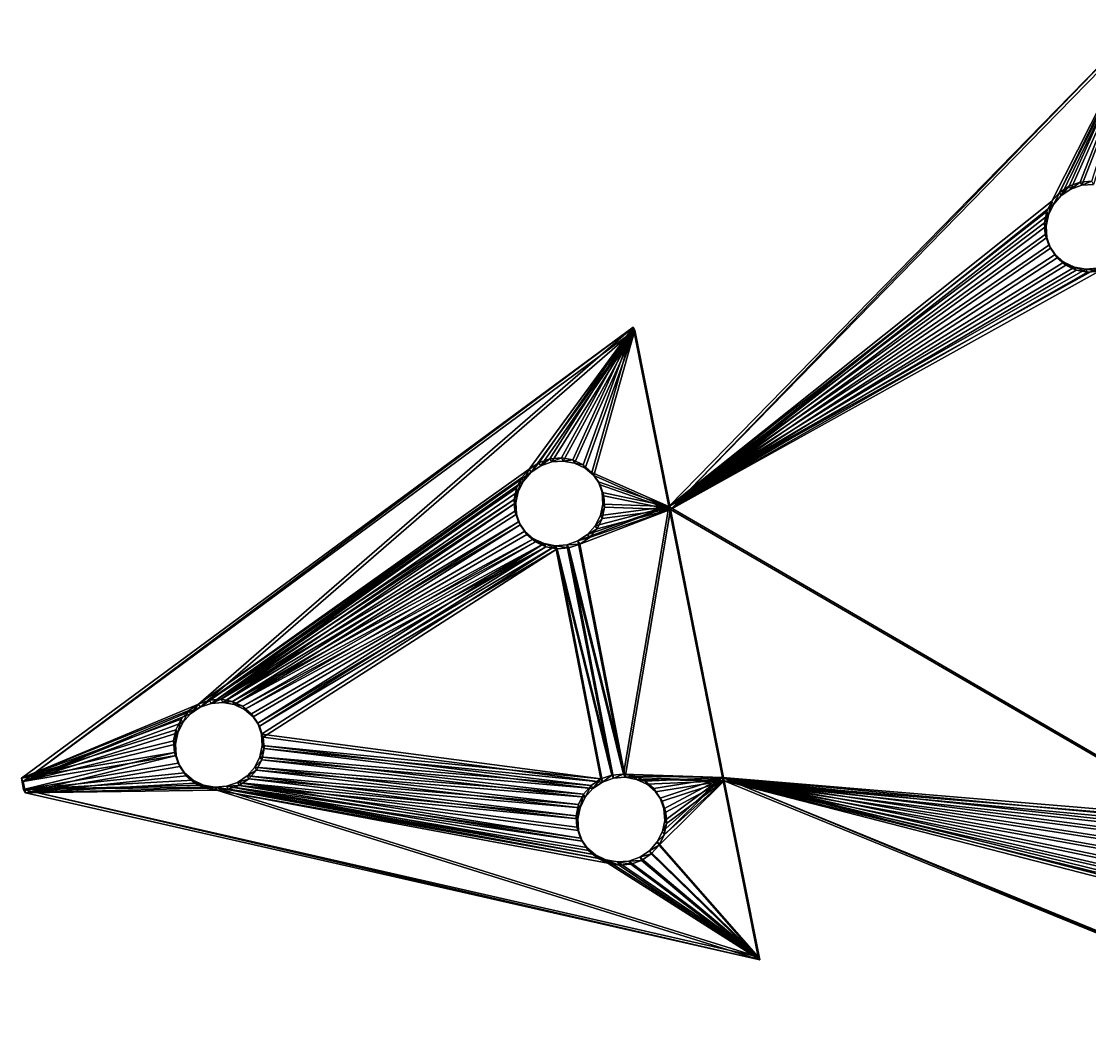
# Model space of a CAD drawing. Header units: metres. Extents: x 60.8 to 130.1, y 80.7 to 119.3.
# Drawn here: x 60.76 to 90.67, y 80.81 to 109.19 of the extents above; entities that cross this region are included whole.
import ezdxf

# ---------------------------------------------------------------- set-up
doc = ezdxf.new("R2010")
doc.units = ezdxf.units.M

msp = doc.modelspace()

# ---------------------------------------------------------------- linework, layer by layer
for points in [[(92.16321, 109.1866, 0.48989), (78.93466, 95.51814, 1.07339), (78.88528, 95.60513, 1.56328)], [(89.6149, 104.148, 1.12777), (92.16321, 109.1866, 0.48989), (78.88528, 95.60513, 1.56328)], [(92.21259, 109.0996), (78.93466, 95.51814, 1.07339), (92.16321, 109.1866, 0.48989)], [(89.82976, 104.3926, 1.10599), (92.16321, 109.1866, 0.48989), (89.6149, 104.148, 1.12777)], [(90.1003, 104.575, 1.10088), (92.16321, 109.1866, 0.48989), (89.82976, 104.3926, 1.10599)], [(90.40811, 104.6826, 1.11278), (92.16321, 109.1866, 0.48989), (90.1003, 104.575, 1.10088)], [(90.73221, 104.7083, 1.14089), (92.16321, 109.1866, 0.48989), (90.40811, 104.6826, 1.11278)], [(89.66428, 104.061, 0.63788), (78.93466, 95.51814, 1.07339), (92.21259, 109.0996)], [(89.66428, 104.061, 0.63788), (92.21259, 109.0996), (89.87914, 104.3056, 0.6161)], [(92.21259, 109.0996), (90.14969, 104.488, 0.61099), (89.87914, 104.3056, 0.6161)], [(90.4575, 104.5956, 0.62289), (90.14969, 104.488, 0.61099), (92.21259, 109.0996)], [(90.4575, 104.5956, 0.62289), (92.21259, 109.0996), (90.78159, 104.6213, 0.651)], [(90.4575, 104.5956, 0.62289), (90.73221, 104.7083, 1.14089), (90.40811, 104.6826, 1.11278)], [(90.78159, 104.6213, 0.651), (90.73221, 104.7083, 1.14089), (90.4575, 104.5956, 0.62289)], [(89.87914, 104.3056, 0.6161), (90.1003, 104.575, 1.10088), (89.82976, 104.3926, 1.10599)], [(90.14969, 104.488, 0.61099), (90.1003, 104.575, 1.10088), (89.87914, 104.3056, 0.6161)], [(90.14969, 104.488, 0.61099), (90.40811, 104.6826, 1.11278), (90.1003, 104.575, 1.10088)], [(90.4575, 104.5956, 0.62289), (90.40811, 104.6826, 1.11278), (90.14969, 104.488, 0.61099)], [(89.47038, 103.8577, 1.16475), (89.6149, 104.148, 1.12777), (78.88528, 95.60513, 1.56328)], [(89.51977, 103.7707, 0.67485), (89.6149, 104.148, 1.12777), (89.47038, 103.8577, 1.16475)], [(89.66428, 104.061, 0.63788), (89.6149, 104.148, 1.12777), (89.51977, 103.7707, 0.67485)], [(89.66428, 104.061, 0.63788), (89.82976, 104.3926, 1.10599), (89.6149, 104.148, 1.12777)], [(89.87914, 104.3056, 0.6161), (89.82976, 104.3926, 1.10599), (89.66428, 104.061, 0.63788)], [(89.47038, 103.8577, 1.16475), (78.88528, 95.60513, 1.56328), (89.40605, 103.5417, 1.21438)], [(89.51977, 103.7707, 0.67485), (78.93466, 95.51814, 1.07339), (89.66428, 104.061, 0.63788)], [(89.45544, 103.4547, 0.72449), (89.47038, 103.8577, 1.16475), (89.40605, 103.5417, 1.21438)], [(89.51977, 103.7707, 0.67485), (89.47038, 103.8577, 1.16475), (89.45544, 103.4547, 0.72449)], [(89.42629, 103.2214, 1.2733), (89.40605, 103.5417, 1.21438), (78.88528, 95.60513, 1.56328)], [(89.51977, 103.7707, 0.67485), (89.45544, 103.4547, 0.72449), (78.93466, 95.51814, 1.07339)], [(89.47567, 103.1344, 0.78341), (89.40605, 103.5417, 1.21438), (89.42629, 103.2214, 1.2733)], [(89.45544, 103.4547, 0.72449), (89.40605, 103.5417, 1.21438), (89.47567, 103.1344, 0.78341)], [(89.52972, 102.9186, 1.33749), (89.42629, 103.2214, 1.2733), (78.88528, 95.60513, 1.56328)], [(89.45544, 103.4547, 0.72449), (89.47567, 103.1344, 0.78341), (78.93466, 95.51814, 1.07339)], [(89.52972, 102.9186, 1.33749), (89.5791, 102.8316, 0.8476), (89.42629, 103.2214, 1.2733)], [(89.5791, 102.8316, 0.8476), (89.47567, 103.1344, 0.78341), (89.42629, 103.2214, 1.2733)], [(89.70929, 102.6541, 1.40258), (89.52972, 102.9186, 1.33749), (78.88528, 95.60513, 1.56328)], [(89.47567, 103.1344, 0.78341), (89.5791, 102.8316, 0.8476), (78.93466, 95.51814, 1.07339)], [(89.52972, 102.9186, 1.33749), (89.75867, 102.5671, 0.91269), (89.5791, 102.8316, 0.8476)], [(89.52972, 102.9186, 1.33749), (89.70929, 102.6541, 1.40258), (89.75867, 102.5671, 0.91269)], [(89.70929, 102.6541, 1.40258), (78.88528, 95.60513, 1.56328), (89.95277, 102.4457, 1.46412)], [(78.93466, 95.51814, 1.07339), (89.5791, 102.8316, 0.8476), (89.75867, 102.5671, 0.91269)], [(89.75867, 102.5671, 0.91269), (89.70929, 102.6541, 1.40258), (90.00214, 102.3587, 0.97423)], [(90.00214, 102.3587, 0.97423), (89.70929, 102.6541, 1.40258), (89.95277, 102.4457, 1.46412)], [(89.95277, 102.4457, 1.46412), (78.88528, 95.60513, 1.56328), (90.24355, 102.3078, 1.51793)], [(78.88528, 95.60513, 1.56328), (90.56184, 102.2496, 1.56033), (90.24355, 102.3078, 1.51793)], [(90.00214, 102.3587, 0.97423), (78.93466, 95.51814, 1.07339), (89.75867, 102.5671, 0.91269)], [(90.00214, 102.3587, 0.97423), (90.29294, 102.2208, 1.02804), (78.93466, 95.51814, 1.07339)], [(90.29294, 102.2208, 1.02804), (89.95277, 102.4457, 1.46412), (90.24355, 102.3078, 1.51793)], [(90.00214, 102.3587, 0.97423), (89.95277, 102.4457, 1.46412), (90.29294, 102.2208, 1.02804)], [(90.61122, 102.1626, 1.07044), (90.24355, 102.3078, 1.51793), (90.56184, 102.2496, 1.56033)], [(90.29294, 102.2208, 1.02804), (90.24355, 102.3078, 1.51793), (90.61122, 102.1626, 1.07044)], [(93.89275, 86.88525, 4.62447), (90.88593, 102.2753, 1.58844), (78.88528, 95.60513, 1.56328)], [(90.88593, 102.2753, 1.58844), (90.56184, 102.2496, 1.56033), (78.88528, 95.60513, 1.56328)], [(90.61122, 102.1626, 1.07044), (78.93466, 95.51814, 1.07339), (90.29294, 102.2208, 1.02804)], [(90.93531, 102.1883, 1.09855), (93.94213, 86.79826, 4.13458), (78.93466, 95.51814, 1.07339)], [(90.61122, 102.1626, 1.07044), (90.93531, 102.1883, 1.09855), (78.93466, 95.51814, 1.07339)], [(90.93531, 102.1883, 1.09855), (90.56184, 102.2496, 1.56033), (90.88593, 102.2753, 1.58844)], [(90.61122, 102.1626, 1.07044), (90.56184, 102.2496, 1.56033), (90.93531, 102.1883, 1.09855)], [(77.88958, 100.6218, 0.57206), (60.808, 87.90199, 0.59872), (60.75863, 87.98898, 1.08861)], [(60.75863, 87.98898, 1.08861), (65.71725, 90.06805, 1.21924), (77.88958, 100.6218, 0.57206)], [(77.93896, 100.5348, 0.08217), (60.808, 87.90199, 0.59872), (77.88958, 100.6218, 0.57206)], [(65.76663, 89.98105, 0.72935), (60.808, 87.90199, 0.59872), (77.93896, 100.5348, 0.08217)], [(65.71725, 90.06805, 1.21924), (74.98045, 96.64569, 0.9849), (77.88958, 100.6218, 0.57206)], [(75.02982, 96.55869, 0.495), (65.76663, 89.98105, 0.72935), (77.93896, 100.5348, 0.08217)], [(77.88958, 100.6218, 0.57206), (74.98045, 96.64569, 0.9849), (75.251, 96.82806, 0.97978)], [(75.30038, 96.74107, 0.48989), (75.02982, 96.55869, 0.495), (77.93896, 100.5348, 0.08217)], [(75.5588, 96.93574, 0.99169), (77.88958, 100.6218, 0.57206), (75.251, 96.82806, 0.97978)], [(75.30038, 96.74107, 0.48989), (77.93896, 100.5348, 0.08217), (75.60818, 96.84874, 0.5018)], [(75.5588, 96.93574, 0.99169), (75.88289, 96.96138, 1.0198), (77.88958, 100.6218, 0.57206)], [(75.93227, 96.87439, 0.52991), (75.60818, 96.84874, 0.5018), (77.93896, 100.5348, 0.08217)], [(77.88958, 100.6218, 0.57206), (75.88289, 96.96138, 1.0198), (76.20117, 96.90325, 1.06221)], [(75.93227, 96.87439, 0.52991), (77.93896, 100.5348, 0.08217), (76.25056, 96.81626, 0.57231)], [(76.49197, 96.7653, 1.11601), (77.88958, 100.6218, 0.57206), (76.20117, 96.90325, 1.06221)], [(77.93896, 100.5348, 0.08217), (76.54134, 96.67831, 0.62612), (76.25056, 96.81626, 0.57231)], [(76.49197, 96.7653, 1.11601), (76.73544, 96.55695, 1.17755), (77.88958, 100.6218, 0.57206)], [(76.78482, 96.46996, 0.68766), (76.54134, 96.67831, 0.62612), (77.93896, 100.5348, 0.08217)], [(77.88958, 100.6218, 0.57206), (76.73544, 96.55695, 1.17755), (78.88528, 95.60513, 1.56328)], [(76.78482, 96.46996, 0.68766), (77.93896, 100.5348, 0.08217), (78.93466, 95.51814, 1.07339)], [(78.88528, 95.60513, 1.56328), (77.93896, 100.5348, 0.08217), (77.88958, 100.6218, 0.57206)], [(78.93466, 95.51814, 1.07339), (77.93896, 100.5348, 0.08217), (78.88528, 95.60513, 1.56328)], [(75.30038, 96.74107, 0.48989), (75.5588, 96.93574, 0.99169), (75.251, 96.82806, 0.97978)], [(75.60818, 96.84874, 0.5018), (75.5588, 96.93574, 0.99169), (75.30038, 96.74107, 0.48989)], [(75.60818, 96.84874, 0.5018), (75.88289, 96.96138, 1.0198), (75.5588, 96.93574, 0.99169)], [(75.93227, 96.87439, 0.52991), (75.88289, 96.96138, 1.0198), (75.60818, 96.84874, 0.5018)], [(75.93227, 96.87439, 0.52991), (76.20117, 96.90325, 1.06221), (75.88289, 96.96138, 1.0198)], [(65.71725, 90.06805, 1.21924), (74.76559, 96.40105, 1.00668), (74.98045, 96.64569, 0.9849)], [(74.81497, 96.31406, 0.51679), (74.98045, 96.64569, 0.9849), (74.76559, 96.40105, 1.00668)], [(75.02982, 96.55869, 0.495), (74.98045, 96.64569, 0.9849), (74.81497, 96.31406, 0.51679)], [(75.02982, 96.55869, 0.495), (75.251, 96.82806, 0.97978), (74.98045, 96.64569, 0.9849)], [(75.30038, 96.74107, 0.48989), (75.251, 96.82806, 0.97978), (75.02982, 96.55869, 0.495)], [(76.25056, 96.81626, 0.57231), (76.20117, 96.90325, 1.06221), (75.93227, 96.87439, 0.52991)], [(76.25056, 96.81626, 0.57231), (76.49197, 96.7653, 1.11601), (76.20117, 96.90325, 1.06221)], [(76.54134, 96.67831, 0.62612), (76.49197, 96.7653, 1.11601), (76.25056, 96.81626, 0.57231)], [(76.54134, 96.67831, 0.62612), (76.73544, 96.55695, 1.17755), (76.49197, 96.7653, 1.11601)], [(76.78482, 96.46996, 0.68766), (76.73544, 96.55695, 1.17755), (76.54134, 96.67831, 0.62612)], [(66.02506, 90.17572, 1.23114), (74.76559, 96.40105, 1.00668), (65.71725, 90.06805, 1.21924)], [(74.81497, 96.31406, 0.51679), (65.76663, 89.98105, 0.72935), (75.02982, 96.55869, 0.495)], [(74.62107, 96.11083, 1.04365), (74.76559, 96.40105, 1.00668), (66.02506, 90.17572, 1.23114)], [(74.67045, 96.02384, 0.55376), (74.76559, 96.40105, 1.00668), (74.62107, 96.11083, 1.04365)], [(74.81497, 96.31406, 0.51679), (74.76559, 96.40105, 1.00668), (74.67045, 96.02384, 0.55376)], [(76.78482, 96.46996, 0.68766), (76.91502, 96.29237, 1.24264), (76.73544, 96.55695, 1.17755)], [(78.88528, 95.60513, 1.56328), (76.73544, 96.55695, 1.17755), (76.91502, 96.29237, 1.24264)], [(76.96439, 96.20538, 0.75275), (76.91502, 96.29237, 1.24264), (76.78482, 96.46996, 0.68766)], [(76.78482, 96.46996, 0.68766), (78.93466, 95.51814, 1.07339), (76.96439, 96.20538, 0.75275)], [(66.07445, 90.08872, 0.74125), (65.76663, 89.98105, 0.72935), (74.81497, 96.31406, 0.51679)], [(74.62107, 96.11083, 1.04365), (66.02506, 90.17572, 1.23114), (74.55674, 95.79479, 1.09329)], [(66.07445, 90.08872, 0.74125), (74.81497, 96.31406, 0.51679), (74.67045, 96.02384, 0.55376)], [(66.07445, 90.08872, 0.74125), (74.67045, 96.02384, 0.55376), (74.60612, 95.7078, 0.6034)], [(74.60612, 95.7078, 0.6034), (74.62107, 96.11083, 1.04365), (74.55674, 95.79479, 1.09329)], [(74.67045, 96.02384, 0.55376), (74.62107, 96.11083, 1.04365), (74.60612, 95.7078, 0.6034)], [(76.96439, 96.20538, 0.75275), (77.01844, 95.98962, 1.30683), (76.91502, 96.29237, 1.24264)], [(77.01844, 95.98962, 1.30683), (78.88528, 95.60513, 1.56328), (76.91502, 96.29237, 1.24264)], [(77.06782, 95.90262, 0.81694), (77.01844, 95.98962, 1.30683), (76.96439, 96.20538, 0.75275)], [(78.93466, 95.51814, 1.07339), (77.06782, 95.90262, 0.81694), (76.96439, 96.20538, 0.75275)], [(66.02506, 90.17572, 1.23114), (66.34915, 90.20137, 1.25926), (74.55674, 95.79479, 1.09329)], [(74.55674, 95.79479, 1.09329), (66.34915, 90.20137, 1.25926), (74.57697, 95.47449, 1.15221)], [(74.62636, 95.38749, 0.66232), (74.55674, 95.79479, 1.09329), (74.57697, 95.47449, 1.15221)], [(74.60612, 95.7078, 0.6034), (74.55674, 95.79479, 1.09329), (74.62636, 95.38749, 0.66232)], [(77.06782, 95.90262, 0.81694), (77.03868, 95.6693, 1.36575), (77.01844, 95.98962, 1.30683)], [(77.01844, 95.98962, 1.30683), (77.03868, 95.6693, 1.36575), (78.88528, 95.60513, 1.56328)], [(77.08806, 95.58231, 0.87586), (77.03868, 95.6693, 1.36575), (77.06782, 95.90262, 0.81694)], [(77.08806, 95.58231, 0.87586), (77.06782, 95.90262, 0.81694), (78.93466, 95.51814, 1.07339)], [(66.07445, 90.08872, 0.74125), (74.60612, 95.7078, 0.6034), (66.39853, 90.11437, 0.76936)], [(74.6804, 95.17172, 1.2164), (74.57697, 95.47449, 1.15221), (66.34915, 90.20137, 1.25926)], [(74.60612, 95.7078, 0.6034), (74.62636, 95.38749, 0.66232), (66.39853, 90.11437, 0.76936)], [(74.6804, 95.17172, 1.2164), (74.72979, 95.08473, 0.72651), (74.57697, 95.47449, 1.15221)], [(74.72979, 95.08473, 0.72651), (74.62636, 95.38749, 0.66232), (74.57697, 95.47449, 1.15221)], [(78.88528, 95.60513, 1.56328), (76.61497, 94.81841, 1.47414), (76.34442, 94.63604, 1.47925)], [(78.88528, 95.60513, 1.56328), (76.34442, 94.63604, 1.47925), (77.61705, 88.10438, 2.76742)], [(78.93466, 95.51814, 1.07339), (77.66643, 88.01738, 2.27753), (76.39381, 94.54904, 0.98936)], [(76.66435, 94.73141, 0.98425), (78.93466, 95.51814, 1.07339), (76.39381, 94.54904, 0.98936)], [(76.82983, 95.06304, 1.45236), (76.61497, 94.81841, 1.47414), (78.88528, 95.60513, 1.56328)], [(76.66435, 94.73141, 0.98425), (76.87921, 94.97604, 0.96247), (78.93466, 95.51814, 1.07339)], [(76.82983, 95.06304, 1.45236), (78.88528, 95.60513, 1.56328), (76.97435, 95.35326, 1.41539)], [(78.93466, 95.51814, 1.07339), (76.87921, 94.97604, 0.96247), (77.02373, 95.26627, 0.92549)], [(77.08806, 95.58231, 0.87586), (76.97435, 95.35326, 1.41539), (77.03868, 95.6693, 1.36575)], [(78.88528, 95.60513, 1.56328), (77.03868, 95.6693, 1.36575), (76.97435, 95.35326, 1.41539)], [(77.02373, 95.26627, 0.92549), (76.97435, 95.35326, 1.41539), (77.08806, 95.58231, 0.87586)], [(77.08806, 95.58231, 0.87586), (78.93466, 95.51814, 1.07339), (77.02373, 95.26627, 0.92549)], [(80.39191, 88.01001, 3.06388), (78.88528, 95.60513, 1.56328), (77.61705, 88.10438, 2.76742)], [(77.66643, 88.01738, 2.27753), (78.93466, 95.51814, 1.07339), (80.44128, 87.92301, 2.57399)], [(93.89275, 86.88525, 4.62447), (78.88528, 95.60513, 1.56328), (80.39191, 88.01001, 3.06388)], [(78.93466, 95.51814, 1.07339), (93.94213, 86.79826, 4.13458), (80.44128, 87.92301, 2.57399)], [(66.66743, 90.14324, 1.30166), (74.6804, 95.17172, 1.2164), (66.34915, 90.20137, 1.25926)], [(74.72979, 95.08473, 0.72651), (66.39853, 90.11437, 0.76936), (74.62636, 95.38749, 0.66232)], [(66.66743, 90.14324, 1.30166), (74.85998, 94.90715, 1.28148), (74.6804, 95.17172, 1.2164)], [(74.6804, 95.17172, 1.2164), (74.90936, 94.82015, 0.79159), (74.72979, 95.08473, 0.72651)], [(74.6804, 95.17172, 1.2164), (74.85998, 94.90715, 1.28148), (74.90936, 94.82015, 0.79159)], [(77.02373, 95.26627, 0.92549), (76.82983, 95.06304, 1.45236), (76.97435, 95.35326, 1.41539)], [(76.87921, 94.97604, 0.96247), (76.82983, 95.06304, 1.45236), (77.02373, 95.26627, 0.92549)], [(66.71682, 90.05624, 0.81177), (66.39853, 90.11437, 0.76936), (74.72979, 95.08473, 0.72651)], [(66.66743, 90.14324, 1.30166), (75.10345, 94.69879, 1.34302), (74.85998, 94.90715, 1.28148)], [(74.90936, 94.82015, 0.79159), (66.71682, 90.05624, 0.81177), (74.72979, 95.08473, 0.72651)], [(74.90936, 94.82015, 0.79159), (74.85998, 94.90715, 1.28148), (75.15284, 94.61179, 0.85313)], [(75.15284, 94.61179, 0.85313), (74.85998, 94.90715, 1.28148), (75.10345, 94.69879, 1.34302)], [(76.87921, 94.97604, 0.96247), (76.61497, 94.81841, 1.47414), (76.82983, 95.06304, 1.45236)], [(76.66435, 94.73141, 0.98425), (76.61497, 94.81841, 1.47414), (76.87921, 94.97604, 0.96247)], [(66.66743, 90.14324, 1.30166), (66.95822, 90.00529, 1.35547), (75.10345, 94.69879, 1.34302)], [(74.90936, 94.82015, 0.79159), (75.15284, 94.61179, 0.85313), (66.71682, 90.05624, 0.81177)], [(66.71682, 90.05624, 0.81177), (75.15284, 94.61179, 0.85313), (67.00761, 89.9183, 0.86558)], [(75.10345, 94.69879, 1.34302), (66.95822, 90.00529, 1.35547), (75.39424, 94.56084, 1.39683)], [(67.2017, 89.79694, 1.41701), (75.39424, 94.56084, 1.39683), (66.95822, 90.00529, 1.35547)], [(67.00761, 89.9183, 0.86558), (75.15284, 94.61179, 0.85313), (75.44362, 94.47385, 0.90694)], [(67.2017, 89.79694, 1.41701), (67.38127, 89.53236, 1.48209), (75.39424, 94.56084, 1.39683)], [(67.38127, 89.53236, 1.48209), (75.71253, 94.50272, 1.43924), (75.39424, 94.56084, 1.39683)], [(75.44362, 94.47385, 0.90694), (75.10345, 94.69879, 1.34302), (75.39424, 94.56084, 1.39683)], [(75.15284, 94.61179, 0.85313), (75.10345, 94.69879, 1.34302), (75.44362, 94.47385, 0.90694)], [(75.76191, 94.41572, 0.94935), (75.39424, 94.56084, 1.39683), (75.71253, 94.50272, 1.43924)], [(75.44362, 94.47385, 0.90694), (75.39424, 94.56084, 1.39683), (75.76191, 94.41572, 0.94935)], [(76.08599, 94.44137, 0.97746), (75.71253, 94.50272, 1.43924), (76.03661, 94.52837, 1.46735)], [(77.29296, 88.07873, 2.73931), (76.03661, 94.52837, 1.46735), (75.71253, 94.50272, 1.43924)], [(76.39381, 94.54904, 0.98936), (76.03661, 94.52837, 1.46735), (76.34442, 94.63604, 1.47925)], [(77.61705, 88.10438, 2.76742), (76.34442, 94.63604, 1.47925), (76.03661, 94.52837, 1.46735)], [(76.08599, 94.44137, 0.97746), (76.03661, 94.52837, 1.46735), (76.39381, 94.54904, 0.98936)], [(77.61705, 88.10438, 2.76742), (76.03661, 94.52837, 1.46735), (77.29296, 88.07873, 2.73931)], [(77.66643, 88.01738, 2.27753), (76.08599, 94.44137, 0.97746), (76.39381, 94.54904, 0.98936)], [(76.66435, 94.73141, 0.98425), (76.34442, 94.63604, 1.47925), (76.61497, 94.81841, 1.47414)], [(76.39381, 94.54904, 0.98936), (76.34442, 94.63604, 1.47925), (76.66435, 94.73141, 0.98425)], [(67.25108, 89.70994, 0.92712), (67.00761, 89.9183, 0.86558), (75.44362, 94.47385, 0.90694)], [(67.25108, 89.70994, 0.92712), (75.44362, 94.47385, 0.90694), (67.43065, 89.44537, 0.9922)], [(67.4847, 89.2296, 1.54628), (75.71253, 94.50272, 1.43924), (67.38127, 89.53236, 1.48209)], [(75.44362, 94.47385, 0.90694), (75.76191, 94.41572, 0.94935), (67.43065, 89.44537, 0.9922)], [(67.43065, 89.44537, 0.9922), (75.76191, 94.41572, 0.94935), (67.53408, 89.1426, 1.05639)], [(67.4847, 89.2296, 1.54628), (76.98515, 87.97105, 2.7274), (75.71253, 94.50272, 1.43924)], [(67.53408, 89.1426, 1.05639), (75.76191, 94.41572, 0.94935), (77.03453, 87.88406, 2.23751)], [(75.76191, 94.41572, 0.94935), (75.71253, 94.50272, 1.43924), (76.08599, 94.44137, 0.97746)], [(76.98515, 87.97105, 2.7274), (77.29296, 88.07873, 2.73931), (75.71253, 94.50272, 1.43924)], [(77.34234, 87.99173, 2.24942), (75.76191, 94.41572, 0.94935), (76.08599, 94.44137, 0.97746)], [(77.03453, 87.88406, 2.23751), (75.76191, 94.41572, 0.94935), (77.34234, 87.99173, 2.24942)], [(77.66643, 88.01738, 2.27753), (77.34234, 87.99173, 2.24942), (76.08599, 94.44137, 0.97746)], [(60.75863, 87.98898, 1.08861), (65.44671, 89.88567, 1.22435), (65.71725, 90.06805, 1.21924)], [(65.49609, 89.79868, 0.73446), (65.71725, 90.06805, 1.21924), (65.44671, 89.88567, 1.22435)], [(65.76663, 89.98105, 0.72935), (65.71725, 90.06805, 1.21924), (65.49609, 89.79868, 0.73446)], [(65.76663, 89.98105, 0.72935), (66.02506, 90.17572, 1.23114), (65.71725, 90.06805, 1.21924)], [(66.07445, 90.08872, 0.74125), (66.02506, 90.17572, 1.23114), (65.76663, 89.98105, 0.72935)], [(66.07445, 90.08872, 0.74125), (66.34915, 90.20137, 1.25926), (66.02506, 90.17572, 1.23114)], [(66.39853, 90.11437, 0.76936), (66.34915, 90.20137, 1.25926), (66.07445, 90.08872, 0.74125)], [(66.39853, 90.11437, 0.76936), (66.66743, 90.14324, 1.30166), (66.34915, 90.20137, 1.25926)], [(66.71682, 90.05624, 0.81177), (66.66743, 90.14324, 1.30166), (66.39853, 90.11437, 0.76936)], [(66.71682, 90.05624, 0.81177), (66.95822, 90.00529, 1.35547), (66.66743, 90.14324, 1.30166)], [(67.00761, 89.9183, 0.86558), (66.95822, 90.00529, 1.35547), (66.71682, 90.05624, 0.81177)], [(60.75863, 87.98898, 1.08861), (65.23185, 89.64104, 1.24613), (65.44671, 89.88567, 1.22435)], [(65.49609, 89.79868, 0.73446), (60.808, 87.90199, 0.59872), (65.76663, 89.98105, 0.72935)], [(65.28123, 89.55405, 0.75624), (60.808, 87.90199, 0.59872), (65.49609, 89.79868, 0.73446)], [(65.28123, 89.55405, 0.75624), (65.44671, 89.88567, 1.22435), (65.23185, 89.64104, 1.24613)], [(65.49609, 89.79868, 0.73446), (65.44671, 89.88567, 1.22435), (65.28123, 89.55405, 0.75624)], [(67.00761, 89.9183, 0.86558), (67.2017, 89.79694, 1.41701), (66.95822, 90.00529, 1.35547)], [(67.25108, 89.70994, 0.92712), (67.2017, 89.79694, 1.41701), (67.00761, 89.9183, 0.86558)], [(67.25108, 89.70994, 0.92712), (67.38127, 89.53236, 1.48209), (67.2017, 89.79694, 1.41701)], [(60.75863, 87.98898, 1.08861), (65.08733, 89.35081, 1.28311), (65.23185, 89.64104, 1.24613)], [(65.13671, 89.26382, 0.79321), (60.808, 87.90199, 0.59872), (65.28123, 89.55405, 0.75624)], [(65.13671, 89.26382, 0.79321), (65.23185, 89.64104, 1.24613), (65.08733, 89.35081, 1.28311)], [(65.28123, 89.55405, 0.75624), (65.23185, 89.64104, 1.24613), (65.13671, 89.26382, 0.79321)], [(67.43065, 89.44537, 0.9922), (67.38127, 89.53236, 1.48209), (67.25108, 89.70994, 0.92712)], [(67.43065, 89.44537, 0.9922), (67.4847, 89.2296, 1.54628), (67.38127, 89.53236, 1.48209)], [(67.53408, 89.1426, 1.05639), (67.4847, 89.2296, 1.54628), (67.43065, 89.44537, 0.9922)], [(60.75863, 87.98898, 1.08861), (65.023, 89.03478, 1.33274), (65.08733, 89.35081, 1.28311)], [(65.07238, 88.94778, 0.84285), (60.808, 87.90199, 0.59872), (65.13671, 89.26382, 0.79321)], [(65.07238, 88.94778, 0.84285), (65.08733, 89.35081, 1.28311), (65.023, 89.03478, 1.33274)], [(65.13671, 89.26382, 0.79321), (65.08733, 89.35081, 1.28311), (65.07238, 88.94778, 0.84285)], [(67.53408, 89.1426, 1.05639), (67.50494, 88.90928, 1.6052), (67.4847, 89.2296, 1.54628)], [(67.4847, 89.2296, 1.54628), (67.50494, 88.90928, 1.6052), (76.98515, 87.97105, 2.7274)], [(67.55432, 88.82229, 1.11531), (67.50494, 88.90928, 1.6052), (67.53408, 89.1426, 1.05639)], [(67.53408, 89.1426, 1.05639), (77.03453, 87.88406, 2.23751), (67.55432, 88.82229, 1.11531)], [(60.75863, 87.98898, 1.08861), (65.04324, 88.71447, 1.39166), (65.023, 89.03478, 1.33274)], [(65.09262, 88.62747, 0.90177), (60.808, 87.90199, 0.59872), (65.07238, 88.94778, 0.84285)], [(65.09262, 88.62747, 0.90177), (65.023, 89.03478, 1.33274), (65.04324, 88.71447, 1.39166)], [(65.07238, 88.94778, 0.84285), (65.023, 89.03478, 1.33274), (65.09262, 88.62747, 0.90177)], [(67.55432, 88.82229, 1.11531), (67.44061, 88.59325, 1.65484), (67.50494, 88.90928, 1.6052)], [(67.44061, 88.59325, 1.65484), (76.7146, 87.78868, 2.73252), (67.50494, 88.90928, 1.6052)], [(67.50494, 88.90928, 1.6052), (76.7146, 87.78868, 2.73252), (76.98515, 87.97105, 2.7274)], [(60.75863, 87.98898, 1.08861), (60.82065, 87.67219, 1.15112), (65.04324, 88.71447, 1.39166)], [(60.87003, 87.5852, 0.66123), (60.808, 87.90199, 0.59872), (65.09262, 88.62747, 0.90177)], [(65.04324, 88.71447, 1.39166), (60.82065, 87.67219, 1.15112), (65.14667, 88.41171, 1.45585)], [(60.87003, 87.5852, 0.66123), (65.09262, 88.62747, 0.90177), (65.19604, 88.32471, 0.96596)], [(65.14667, 88.41171, 1.45585), (65.19604, 88.32471, 0.96596), (65.04324, 88.71447, 1.39166)], [(65.19604, 88.32471, 0.96596), (65.09262, 88.62747, 0.90177), (65.04324, 88.71447, 1.39166)], [(67.48999, 88.50625, 1.16495), (67.29609, 88.30302, 1.69181), (67.44061, 88.59325, 1.65484)], [(67.29609, 88.30302, 1.69181), (76.49974, 87.54405, 2.7543), (67.44061, 88.59325, 1.65484)], [(67.48999, 88.50625, 1.16495), (67.44061, 88.59325, 1.65484), (67.55432, 88.82229, 1.11531)], [(67.44061, 88.59325, 1.65484), (76.49974, 87.54405, 2.7543), (76.7146, 87.78868, 2.73252)], [(67.55432, 88.82229, 1.11531), (76.76398, 87.70169, 2.24262), (67.48999, 88.50625, 1.16495)], [(67.55432, 88.82229, 1.11531), (77.03453, 87.88406, 2.23751), (76.76398, 87.70169, 2.24262)], [(65.14667, 88.41171, 1.45585), (60.82065, 87.67219, 1.15112), (65.32624, 88.14713, 1.52094)], [(60.87003, 87.5852, 0.66123), (65.19604, 88.32471, 0.96596), (65.37562, 88.06013, 1.03104)], [(65.14667, 88.41171, 1.45585), (65.37562, 88.06013, 1.03104), (65.19604, 88.32471, 0.96596)], [(65.14667, 88.41171, 1.45585), (65.32624, 88.14713, 1.52094), (65.37562, 88.06013, 1.03104)], [(67.34547, 88.21603, 1.20192), (67.08124, 88.0584, 1.71359), (67.29609, 88.30302, 1.69181)], [(67.08124, 88.0584, 1.71359), (76.35523, 87.25382, 2.79127), (67.29609, 88.30302, 1.69181)], [(67.34547, 88.21603, 1.20192), (67.29609, 88.30302, 1.69181), (67.48999, 88.50625, 1.16495)], [(67.29609, 88.30302, 1.69181), (76.35523, 87.25382, 2.79127), (76.49974, 87.54405, 2.7543)], [(67.48999, 88.50625, 1.16495), (76.54913, 87.45705, 2.26441), (67.34547, 88.21603, 1.20192)], [(67.48999, 88.50625, 1.16495), (76.76398, 87.70169, 2.24262), (76.54913, 87.45705, 2.26441)], [(60.808, 87.90199, 0.59872), (60.87003, 87.5852, 0.66123), (60.75863, 87.98898, 1.08861)], [(60.75863, 87.98898, 1.08861), (60.87003, 87.5852, 0.66123), (60.82065, 87.67219, 1.15112)], [(65.32624, 88.14713, 1.52094), (60.82065, 87.67219, 1.15112), (65.56972, 87.93877, 1.58248)], [(60.87003, 87.5852, 0.66123), (65.37562, 88.06013, 1.03104), (65.61909, 87.85178, 1.09259)], [(65.37562, 88.06013, 1.03104), (65.32624, 88.14713, 1.52094), (65.61909, 87.85178, 1.09259)], [(65.61909, 87.85178, 1.09259), (65.32624, 88.14713, 1.52094), (65.56972, 87.93877, 1.58248)], [(67.13062, 87.9714, 1.2237), (66.81068, 87.87602, 1.71871), (67.08124, 88.0584, 1.71359)], [(66.81068, 87.87602, 1.71871), (76.2909, 86.93779, 2.84091), (67.08124, 88.0584, 1.71359)], [(66.86006, 87.78903, 1.22882), (66.81068, 87.87602, 1.71871), (67.13062, 87.9714, 1.2237)], [(67.13062, 87.9714, 1.2237), (76.34028, 86.85079, 2.35102), (66.86006, 87.78903, 1.22882)], [(67.13062, 87.9714, 1.2237), (67.08124, 88.0584, 1.71359), (67.34547, 88.21603, 1.20192)], [(67.08124, 88.0584, 1.71359), (76.2909, 86.93779, 2.84091), (76.35523, 87.25382, 2.79127)], [(67.34547, 88.21603, 1.20192), (76.40461, 87.16683, 2.30138), (67.13062, 87.9714, 1.2237)], [(67.13062, 87.9714, 1.2237), (76.40461, 87.16683, 2.30138), (76.34028, 86.85079, 2.35102)], [(67.34547, 88.21603, 1.20192), (76.54913, 87.45705, 2.26441), (76.40461, 87.16683, 2.30138)], [(76.76398, 87.70169, 2.24262), (76.98515, 87.97105, 2.7274), (76.7146, 87.78868, 2.73252)], [(77.03453, 87.88406, 2.23751), (76.98515, 87.97105, 2.7274), (76.76398, 87.70169, 2.24262)], [(77.03453, 87.88406, 2.23751), (77.29296, 88.07873, 2.73931), (76.98515, 87.97105, 2.7274)], [(77.34234, 87.99173, 2.24942), (77.29296, 88.07873, 2.73931), (77.03453, 87.88406, 2.23751)], [(77.34234, 87.99173, 2.24942), (77.61705, 88.10438, 2.76742), (77.29296, 88.07873, 2.73931)], [(77.66643, 88.01738, 2.27753), (77.61705, 88.10438, 2.76742), (77.34234, 87.99173, 2.24942)], [(77.66643, 88.01738, 2.27753), (77.93533, 88.04625, 2.80983), (77.61705, 88.10438, 2.76742)], [(77.93533, 88.04625, 2.80983), (80.39191, 88.01001, 3.06388), (77.61705, 88.10438, 2.76742)], [(77.98471, 87.95925, 2.31993), (77.93533, 88.04625, 2.80983), (77.66643, 88.01738, 2.27753)], [(80.44128, 87.92301, 2.57399), (77.98471, 87.95925, 2.31993), (77.66643, 88.01738, 2.27753)], [(77.98471, 87.95925, 2.31993), (78.22612, 87.9083, 2.86363), (77.93533, 88.04625, 2.80983)], [(77.93533, 88.04625, 2.80983), (78.22612, 87.9083, 2.86363), (80.39191, 88.01001, 3.06388)], [(78.2755, 87.8213, 2.37374), (78.22612, 87.9083, 2.86363), (77.98471, 87.95925, 2.31993)], [(78.2755, 87.8213, 2.37374), (77.98471, 87.95925, 2.31993), (80.44128, 87.92301, 2.57399)], [(80.39191, 88.01001, 3.06388), (78.22612, 87.9083, 2.86363), (78.4696, 87.69994, 2.92517)], [(78.64917, 87.43536, 2.99026), (80.39191, 88.01001, 3.06388), (78.4696, 87.69994, 2.92517)], [(78.7085, 86.49625, 3.16301), (78.56399, 86.20603, 3.19998), (80.39191, 88.01001, 3.06388)], [(80.39191, 88.01001, 3.06388), (78.56399, 86.20603, 3.19998), (81.38761, 82.99334, 4.0551)], [(78.64917, 87.43536, 2.99026), (78.75259, 87.13261, 3.05445), (80.39191, 88.01001, 3.06388)], [(78.7085, 86.49625, 3.16301), (80.39191, 88.01001, 3.06388), (78.77283, 86.81229, 3.11337)], [(80.39191, 88.01001, 3.06388), (78.75259, 87.13261, 3.05445), (78.77283, 86.81229, 3.11337)], [(80.44128, 87.92301, 2.57399), (97.82637, 80.81125, 5.58927), (80.39191, 88.01001, 3.06388)], [(80.39191, 88.01001, 3.06388), (97.82637, 80.81125, 5.58927), (97.77699, 80.89825, 6.07917)], [(81.38761, 82.99334, 4.0551), (80.44128, 87.92301, 2.57399), (80.39191, 88.01001, 3.06388)], [(93.01435, 85.12124, 4.84919), (92.91093, 85.424, 4.785), (80.39191, 88.01001, 3.06388)], [(93.19392, 84.85667, 4.91427), (80.39191, 88.01001, 3.06388), (93.4374, 84.64831, 4.97581)], [(93.19392, 84.85667, 4.91427), (93.01435, 85.12124, 4.84919), (80.39191, 88.01001, 3.06388)], [(92.91093, 85.424, 4.785), (92.89069, 85.74432, 4.72607), (80.39191, 88.01001, 3.06388)], [(80.39191, 88.01001, 3.06388), (92.89069, 85.74432, 4.72607), (92.95502, 86.06036, 4.67644)], [(93.09954, 86.35058, 4.63947), (80.39191, 88.01001, 3.06388), (92.95502, 86.06036, 4.67644)], [(93.09954, 86.35058, 4.63947), (93.31439, 86.59521, 4.61768), (80.39191, 88.01001, 3.06388)], [(80.39191, 88.01001, 3.06388), (93.31439, 86.59521, 4.61768), (93.58495, 86.77758, 4.61257)], [(93.89275, 86.88525, 4.62447), (80.39191, 88.01001, 3.06388), (93.58495, 86.77758, 4.61257)], [(93.4374, 84.64831, 4.97581), (80.39191, 88.01001, 3.06388), (97.77699, 80.89825, 6.07917)], [(65.56972, 87.93877, 1.58248), (60.82065, 87.67219, 1.15112), (65.8605, 87.80083, 1.63629)], [(65.8605, 87.80083, 1.63629), (60.82065, 87.67219, 1.15112), (66.17879, 87.7427, 1.67869)], [(66.17879, 87.7427, 1.67869), (60.82065, 87.67219, 1.15112), (81.38761, 82.99334, 4.0551)], [(60.87003, 87.5852, 0.66123), (81.43699, 82.90635, 3.56521), (60.82065, 87.67219, 1.15112)], [(60.82065, 87.67219, 1.15112), (81.43699, 82.90635, 3.56521), (81.38761, 82.99334, 4.0551)], [(60.87003, 87.5852, 0.66123), (65.61909, 87.85178, 1.09259), (65.90988, 87.71384, 1.14639)], [(60.87003, 87.5852, 0.66123), (65.90988, 87.71384, 1.14639), (66.22816, 87.65571, 1.1888)], [(60.87003, 87.5852, 0.66123), (66.22816, 87.65571, 1.1888), (81.43699, 82.90635, 3.56521)], [(65.90988, 87.71384, 1.14639), (65.56972, 87.93877, 1.58248), (65.8605, 87.80083, 1.63629)], [(65.61909, 87.85178, 1.09259), (65.56972, 87.93877, 1.58248), (65.90988, 87.71384, 1.14639)], [(66.22816, 87.65571, 1.1888), (65.8605, 87.80083, 1.63629), (66.17879, 87.7427, 1.67869)], [(65.90988, 87.71384, 1.14639), (65.8605, 87.80083, 1.63629), (66.22816, 87.65571, 1.1888)], [(66.55225, 87.68135, 1.21691), (66.17879, 87.7427, 1.67869), (66.50288, 87.76835, 1.7068)], [(66.17879, 87.7427, 1.67869), (76.83761, 85.84178, 3.09064), (66.50288, 87.76835, 1.7068)], [(66.22816, 87.65571, 1.1888), (66.17879, 87.7427, 1.67869), (66.55225, 87.68135, 1.21691)], [(77.1284, 85.70383, 3.14445), (66.17879, 87.7427, 1.67869), (81.38761, 82.99334, 4.0551)], [(77.1284, 85.70383, 3.14445), (76.83761, 85.84178, 3.09064), (66.17879, 87.7427, 1.67869)], [(66.55225, 87.68135, 1.21691), (76.88699, 85.75479, 2.60075), (66.22816, 87.65571, 1.1888)], [(66.22816, 87.65571, 1.1888), (76.88699, 85.75479, 2.60075), (77.17778, 85.61684, 2.65456)], [(66.22816, 87.65571, 1.1888), (77.17778, 85.61684, 2.65456), (81.43699, 82.90635, 3.56521)], [(66.86006, 87.78903, 1.22882), (66.50288, 87.76835, 1.7068), (66.81068, 87.87602, 1.71871)], [(76.41457, 86.31472, 2.96402), (66.81068, 87.87602, 1.71871), (66.50288, 87.76835, 1.7068)], [(66.55225, 87.68135, 1.21691), (66.50288, 87.76835, 1.7068), (66.86006, 87.78903, 1.22882)], [(66.50288, 87.76835, 1.7068), (76.83761, 85.84178, 3.09064), (76.59414, 86.05014, 3.0291)], [(76.41457, 86.31472, 2.96402), (66.50288, 87.76835, 1.7068), (76.59414, 86.05014, 3.0291)], [(76.46394, 86.22772, 2.47413), (66.55225, 87.68135, 1.21691), (66.86006, 87.78903, 1.22882)], [(76.46394, 86.22772, 2.47413), (76.64352, 85.96314, 2.53921), (66.55225, 87.68135, 1.21691)], [(66.55225, 87.68135, 1.21691), (76.64352, 85.96314, 2.53921), (76.88699, 85.75479, 2.60075)], [(76.41457, 86.31472, 2.96402), (76.31113, 86.61748, 2.89983), (66.81068, 87.87602, 1.71871)], [(66.81068, 87.87602, 1.71871), (76.31113, 86.61748, 2.89983), (76.2909, 86.93779, 2.84091)], [(66.86006, 87.78903, 1.22882), (76.34028, 86.85079, 2.35102), (76.36051, 86.53048, 2.40994)], [(76.46394, 86.22772, 2.47413), (66.86006, 87.78903, 1.22882), (76.36051, 86.53048, 2.40994)], [(76.54913, 87.45705, 2.26441), (76.7146, 87.78868, 2.73252), (76.49974, 87.54405, 2.7543)], [(76.76398, 87.70169, 2.24262), (76.7146, 87.78868, 2.73252), (76.54913, 87.45705, 2.26441)], [(78.2755, 87.8213, 2.37374), (78.4696, 87.69994, 2.92517), (78.22612, 87.9083, 2.86363)], [(78.2755, 87.8213, 2.37374), (80.44128, 87.92301, 2.57399), (78.51897, 87.61295, 2.43528)], [(78.51897, 87.61295, 2.43528), (78.4696, 87.69994, 2.92517), (78.2755, 87.8213, 2.37374)], [(78.51897, 87.61295, 2.43528), (78.64917, 87.43536, 2.99026), (78.4696, 87.69994, 2.92517)], [(80.44128, 87.92301, 2.57399), (78.69855, 87.34837, 2.50037), (78.51897, 87.61295, 2.43528)], [(78.61337, 86.11904, 2.71008), (80.44128, 87.92301, 2.57399), (81.43699, 82.90635, 3.56521)], [(78.61337, 86.11904, 2.71008), (78.75788, 86.40926, 2.67312), (80.44128, 87.92301, 2.57399)], [(78.80198, 87.04561, 2.56456), (78.69855, 87.34837, 2.50037), (80.44128, 87.92301, 2.57399)], [(80.44128, 87.92301, 2.57399), (78.75788, 86.40926, 2.67312), (78.82221, 86.7253, 2.62348)], [(78.80198, 87.04561, 2.56456), (80.44128, 87.92301, 2.57399), (78.82221, 86.7253, 2.62348)], [(81.43699, 82.90635, 3.56521), (80.44128, 87.92301, 2.57399), (81.38761, 82.99334, 4.0551)], [(92.94006, 85.65733, 4.23618), (92.9603, 85.33701, 4.2951), (80.44128, 87.92301, 2.57399)], [(93.0044, 85.97336, 4.18654), (80.44128, 87.92301, 2.57399), (93.14892, 86.26359, 4.14957)], [(93.0044, 85.97336, 4.18654), (92.94006, 85.65733, 4.23618), (80.44128, 87.92301, 2.57399)], [(92.9603, 85.33701, 4.2951), (93.06374, 85.03425, 4.35929), (80.44128, 87.92301, 2.57399)], [(80.44128, 87.92301, 2.57399), (93.06374, 85.03425, 4.35929), (93.2433, 84.76968, 4.42438)], [(93.48679, 84.56131, 4.48592), (80.44128, 87.92301, 2.57399), (93.2433, 84.76968, 4.42438)], [(93.48679, 84.56131, 4.48592), (97.82637, 80.81125, 5.58927), (80.44128, 87.92301, 2.57399)], [(93.94213, 86.79826, 4.13458), (93.63432, 86.69058, 4.12268), (80.44128, 87.92301, 2.57399)], [(80.44128, 87.92301, 2.57399), (93.63432, 86.69058, 4.12268), (93.36378, 86.50822, 4.12779)], [(93.14892, 86.26359, 4.14957), (80.44128, 87.92301, 2.57399), (93.36378, 86.50822, 4.12779)], [(76.40461, 87.16683, 2.30138), (76.49974, 87.54405, 2.7543), (76.35523, 87.25382, 2.79127)], [(76.54913, 87.45705, 2.26441), (76.49974, 87.54405, 2.7543), (76.40461, 87.16683, 2.30138)], [(78.69855, 87.34837, 2.50037), (78.64917, 87.43536, 2.99026), (78.51897, 87.61295, 2.43528)], [(78.69855, 87.34837, 2.50037), (78.75259, 87.13261, 3.05445), (78.64917, 87.43536, 2.99026)], [(78.80198, 87.04561, 2.56456), (78.75259, 87.13261, 3.05445), (78.69855, 87.34837, 2.50037)], [(76.34028, 86.85079, 2.35102), (76.35523, 87.25382, 2.79127), (76.2909, 86.93779, 2.84091)], [(76.40461, 87.16683, 2.30138), (76.35523, 87.25382, 2.79127), (76.34028, 86.85079, 2.35102)], [(78.80198, 87.04561, 2.56456), (78.77283, 86.81229, 3.11337), (78.75259, 87.13261, 3.05445)], [(76.36051, 86.53048, 2.40994), (76.2909, 86.93779, 2.84091), (76.31113, 86.61748, 2.89983)], [(76.34028, 86.85079, 2.35102), (76.2909, 86.93779, 2.84091), (76.36051, 86.53048, 2.40994)], [(78.82221, 86.7253, 2.62348), (78.7085, 86.49625, 3.16301), (78.77283, 86.81229, 3.11337)], [(78.82221, 86.7253, 2.62348), (78.77283, 86.81229, 3.11337), (78.80198, 87.04561, 2.56456)], [(76.41457, 86.31472, 2.96402), (76.46394, 86.22772, 2.47413), (76.31113, 86.61748, 2.89983)], [(76.46394, 86.22772, 2.47413), (76.36051, 86.53048, 2.40994), (76.31113, 86.61748, 2.89983)], [(78.75788, 86.40926, 2.67312), (78.56399, 86.20603, 3.19998), (78.7085, 86.49625, 3.16301)], [(78.75788, 86.40926, 2.67312), (78.7085, 86.49625, 3.16301), (78.82221, 86.7253, 2.62348)], [(76.41457, 86.31472, 2.96402), (76.64352, 85.96314, 2.53921), (76.46394, 86.22772, 2.47413)], [(76.41457, 86.31472, 2.96402), (76.59414, 86.05014, 3.0291), (76.64352, 85.96314, 2.53921)], [(78.61337, 86.11904, 2.71008), (78.34913, 85.9614, 3.22176), (78.56399, 86.20603, 3.19998)], [(81.38761, 82.99334, 4.0551), (78.56399, 86.20603, 3.19998), (78.34913, 85.9614, 3.22176)], [(78.61337, 86.11904, 2.71008), (78.56399, 86.20603, 3.19998), (78.75788, 86.40926, 2.67312)], [(76.64352, 85.96314, 2.53921), (76.59414, 86.05014, 3.0291), (76.88699, 85.75479, 2.60075)], [(76.88699, 85.75479, 2.60075), (76.59414, 86.05014, 3.0291), (76.83761, 85.84178, 3.09064)], [(78.39851, 85.8744, 2.73187), (78.07858, 85.77903, 3.22688), (78.34913, 85.9614, 3.22176)], [(78.07858, 85.77903, 3.22688), (81.38761, 82.99334, 4.0551), (78.34913, 85.9614, 3.22176)], [(78.12796, 85.69204, 2.73698), (78.07858, 85.77903, 3.22688), (78.39851, 85.8744, 2.73187)], [(81.43699, 82.90635, 3.56521), (78.12796, 85.69204, 2.73698), (78.39851, 85.8744, 2.73187)], [(78.39851, 85.8744, 2.73187), (78.34913, 85.9614, 3.22176), (78.61337, 86.11904, 2.71008)], [(78.61337, 86.11904, 2.71008), (81.43699, 82.90635, 3.56521), (78.39851, 85.8744, 2.73187)], [(77.17778, 85.61684, 2.65456), (76.83761, 85.84178, 3.09064), (77.1284, 85.70383, 3.14445)], [(76.88699, 85.75479, 2.60075), (76.83761, 85.84178, 3.09064), (77.17778, 85.61684, 2.65456)], [(77.49606, 85.55872, 2.69697), (77.1284, 85.70383, 3.14445), (77.44668, 85.64571, 3.18686)], [(77.17778, 85.61684, 2.65456), (77.1284, 85.70383, 3.14445), (77.49606, 85.55872, 2.69697)], [(77.1284, 85.70383, 3.14445), (81.38761, 82.99334, 4.0551), (77.44668, 85.64571, 3.18686)], [(81.43699, 82.90635, 3.56521), (77.17778, 85.61684, 2.65456), (77.49606, 85.55872, 2.69697)], [(77.82015, 85.58436, 2.72508), (77.44668, 85.64571, 3.18686), (77.77077, 85.67136, 3.21497)], [(81.38761, 82.99334, 4.0551), (77.77077, 85.67136, 3.21497), (77.44668, 85.64571, 3.18686)], [(77.49606, 85.55872, 2.69697), (77.44668, 85.64571, 3.18686), (77.82015, 85.58436, 2.72508)], [(77.82015, 85.58436, 2.72508), (81.43699, 82.90635, 3.56521), (77.49606, 85.55872, 2.69697)], [(78.12796, 85.69204, 2.73698), (77.77077, 85.67136, 3.21497), (78.07858, 85.77903, 3.22688)], [(78.07858, 85.77903, 3.22688), (77.77077, 85.67136, 3.21497), (81.38761, 82.99334, 4.0551)], [(77.82015, 85.58436, 2.72508), (77.77077, 85.67136, 3.21497), (78.12796, 85.69204, 2.73698)], [(77.82015, 85.58436, 2.72508), (78.12796, 85.69204, 2.73698), (81.43699, 82.90635, 3.56521)]]:
    msp.add_3dface(points)

doc.saveas('drawing.dxf')
